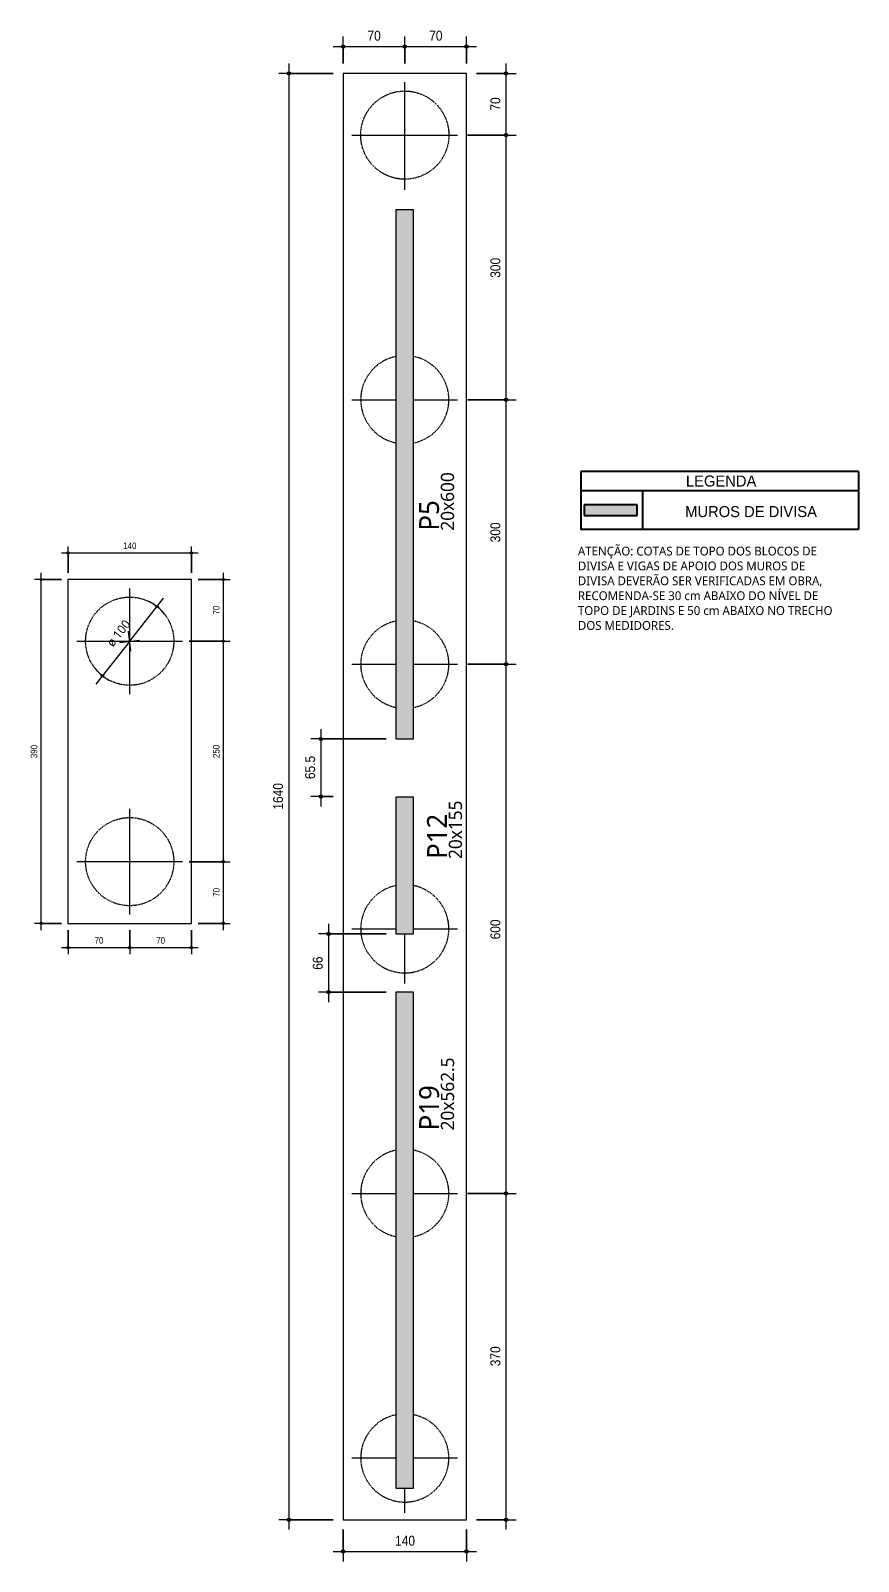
# Model space of a CAD drawing. Extents: x -2131 to 52870, y -3196 to 88043.
# Drawn here: x 48228 to 49167, y -825 to 910 of the extents above; entities that cross this region are included whole.
import ezdxf

# ---------------------------------------------------------------- set-up
doc = ezdxf.new("R2010")
doc.units = 0
doc.linetypes.add('Hidden', pattern=[0.714375, 0.47625, -0.238125])
doc.linetypes.add('Traço', pattern=[0.635, 0.3175, -0.3175])
for name, color, linetype, lineweight in [('A-ANNO-DIMS', 7, 'Continuous', 9), ('A-ANNO-DIMS-50', 7, 'Continuous', 9), ('A-ANNO-DIMS-75', 7, 'Continuous', 9), ('A-DETL-GENF', 7, 'Continuous', 18), ('A-DETL-THIN', 7, 'Continuous', 25), ('G-ANNO-TEXT', 7, 'Continuous', 9), ('S-FNDN', 7, 'Continuous', 25), ('S-FNDN-HDLN', 7, 'Traço', 18)]:
    doc.layers.add(name, color=color, linetype=linetype, lineweight=lineweight)
doc.layers.add('A-DETL', color=7, linetype='Continuous', lineweight=18, true_color=0x00a600)
doc.styles.add('Fira Sans', font='', dxfattribs={"width": 0.9, "height": 7.5})
doc.styles.add('Fira Sans_1', font='', dxfattribs={"height": 12.5})
doc.styles.add('Fira Sans_3', font='', dxfattribs={"width": 0.9, "height": 11.25})
doc.styles.add('Gadugi', font='gadugi.ttf', dxfattribs={"height": 15})
doc.styles.add('Gadugi_3', font='gadugi.ttf', dxfattribs={"height": 10})
doc.styles.add('Gadugi_6', font='gadugi.ttf', dxfattribs={"height": 22.5})
doc.styles.get('Fira Sans').set_extended_font_data('Fira Sans')
doc.styles.get('Fira Sans_1').set_extended_font_data('Fira Sans')
doc.styles.get('Fira Sans_3').set_extended_font_data('Fira Sans')
doc.dimstyles.new('PED_1_5mm_ESQ_1', dxfattribs={"dimscale": 30.48, "dimtxt": 10.229846, "dimasz": 0.328084, "dimexe": 0.246063, "dimexo": 0.246063, "dimgap": 0.049213, "dimtad": 1, "dimdec": 1, "dimrnd": 0.5, "dimdsep": 46, "dimtxsty": 'Fira Sans', "dimblk1": 'DOTSMALL', "dimblk2": 'DOTSMALL', "dimsah": 1, "dimcen": 0.09, "dimdle": 0.246063, "dimazin": 0, "dimtfac": 1, "dimtdec": 4, "dimtix": 1, "dimtmove": 0, "dimatfit": 3, "dimfxl": 1, "dimtvp": 1, "dimtolj": 1, "dimtzin": 0, "dimarcsym": 2})
doc.dimstyles.new('PED_1_5mm_ESQ_7', dxfattribs={"dimscale": 30.48, "dimtxt": 15.344768, "dimasz": 0.492126, "dimexe": 0.369094, "dimexo": 0.369094, "dimgap": 0.073819, "dimtad": 1, "dimdec": 1, "dimrnd": 0.5, "dimdsep": 46, "dimtxsty": 'Fira Sans_3', "dimblk1": 'DOTSMALL', "dimblk2": 'DOTSMALL', "dimsah": 1, "dimcen": 0.09, "dimdle": 0.369094, "dimazin": 0, "dimtfac": 1, "dimtdec": 4, "dimtix": 1, "dimtmove": 0, "dimatfit": 3, "dimfxl": 1, "dimtvp": 1, "dimtolj": 1, "dimtzin": 0, "dimarcsym": 2})
doc.dimstyles.new('PED_Diâmetro_-_2_5_mm_GADUGI', dxfattribs={"dimscale": 30.48, "dimtxt": 10.371623, "dimasz": 0.328084, "dimexe": 0.393701, "dimexo": 0, "dimgap": 0.246063, "dimtad": 1, "dimjust": 3, "dimrnd": 0.01, "dimdsep": 46, "dimtxsty": 'Gadugi_3', "dimblk1": 'DOTSMALL', "dimblk2": 'DOTSMALL', "dimsah": 1, "dimcen": 0.09, "dimdle": 0.393701, "dimazin": 0, "dimtfac": 1, "dimtdec": 4, "dimtix": 1, "dimtmove": 0, "dimatfit": 2, "dimfxl": 1, "dimtvp": 1, "dimtolj": 1, "dimtzin": 0, "dimarcsym": 2})

# ---------------------------------------------------------------- blocks, each defined once
blk = doc.blocks.new('PED_BLRET-2EST_R01_2019 - 390x140x190-3763700-DT09 - BL2100 _TERREO_')
at = {"layer": 'S-FNDN', "linetype": 'Hidden', "lineweight": 18}
for p, q in [((-130, 60), (-130, -60)), ((120, 60), (120, -60)), ((-190, 0), (-70, 0)), ((60, 0), (180, 0))]:
    blk.add_line(p, q, dxfattribs=at)
at = {"layer": 'S-FNDN-HDLN'}
for centre in [(-130, 0), (120, 0)]:
    blk.add_circle(centre, 50, dxfattribs=at)
blk = doc.blocks.new('PED_BLRET-6ESTLINEAR2_R01_2020 - 1640x140x235-3799182-DT09 - BL6100B_TERREO_')
at = {"layer": 'S-FNDN', "linetype": 'Hidden', "lineweight": 18}
for p, q in [((-755, 60), (-755, 10)), ((-455, 60), (-455, 10)), ((-455, 60), (-455, 10)), ((-155, 60), (-155, 10)), ((145, 60), (145, 10)), ((145, 60), (145, 10)), ((445, 60), (445, 10)), ((745, 60), (745, -60)), ((-817, 0), (-789.3, 0)), ((-217, 0), (-160.7, 0)), ((-755, -10), (-755, -60)), ((-455, -10), (-455, -60)), ((-455, -10), (-455, -60)), ((-155, -10), (-155, -60)), ((145, -10), (145, -60)), ((145, -10), (145, -60)), ((445, -10), (445, -60)), ((683, 0), (805, 0))]:
    blk.add_line(p, q, dxfattribs=at)
at = {"layer": 'S-FNDN-HDLN'}
blk.add_circle((745, 0), 50, dxfattribs=at)
for centre, start, end in [((-755, 0), 11.5687, 348.4313), ((-455, 0), 11.5687, 168.4313), ((-155, 0), 11.5687, 348.4313), ((145, 0), 11.5687, 168.4313), ((445, 0), 11.5687, 168.4313), ((-455, 0), 191.5687, 348.4313), ((145, 0), 191.5687, 348.4313), ((445, 0), 191.5687, 348.4313)]:
    blk.add_arc(centre, 50, start, end, dxfattribs=at)
blk = doc.blocks.new('DIMBLOCK700-DT09 - BL2100 _TERREO_')
at = {"layer": 'A-ANNO-DIMS-50', "transparency": 16777216}
h = blk.add_hatch(color=256, dxfattribs=at)
edge = h.paths.add_edge_path(flags=0)
edge.add_arc((48240, 288.1), 1.25, 0, 360)
h = blk.add_hatch(color=256, dxfattribs=at)
edge = h.paths.add_edge_path(flags=0)
edge.add_arc((48240, -101.9), 1.25, 0, 360)
for p, q in [((48240, -109.4), (48240, 295.6)), ((48262.9, 288.1), (48232.5, 288.1)), ((48240, 288.1), (48262.9, 288.1)), ((48262.9, -101.9), (48232.5, -101.9)), ((48240, -101.9), (48262.9, -101.9))]:
    blk.add_line(p, q, dxfattribs=at)
for centre in [(48240, 288.1), (48240, -101.9)]:
    blk.add_circle(centre, 1.25, dxfattribs=at)
at = {"layer": 'A-ANNO-DIMS-50', "color": 0, "transparency": 16777216, "insert": (48228.1, 85.4), "char_height": 7.5, "width": 18.414, "attachment_point": 1, "rotation": 90, "line_spacing_factor": 1.049215, "style": 'Fira Sans'}
blk.add_mtext('390', dxfattribs=at)
blk = doc.blocks.new('_DotSmall')
at = {"color": 0, "linetype": 'ByBlock', "const_width": 0.5}
blk.add_lwpolyline([(-0.0625, 0, 1), (0.0625, 0, 1)], format="xyb", close=True, dxfattribs=at)
blk = doc.blocks.new('DIMBLOCK701-DT09 - BL2100 _TERREO_')
at = {"layer": 'A-ANNO-DIMS-50', "transparency": 16777216}
h = blk.add_hatch(color=256, dxfattribs=at)
edge = h.paths.add_edge_path(flags=0)
edge.add_arc((48270.4, 318.1), 1.25, 0, 360)
h = blk.add_hatch(color=256, dxfattribs=at)
edge = h.paths.add_edge_path(flags=0)
edge.add_arc((48410.4, 318.1), 1.25, 0, 360)
for p, q in [((48262.9, 318.1), (48417.9, 318.1)), ((48270.4, 295.6), (48270.4, 325.6)), ((48270.4, 318.1), (48270.4, 295.6)), ((48410.4, 295.6), (48410.4, 325.6)), ((48410.4, 318.1), (48410.4, 295.6))]:
    blk.add_line(p, q, dxfattribs=at)
for centre in [(48270.4, 318.1), (48410.4, 318.1)]:
    blk.add_circle(centre, 1.25, dxfattribs=at)
at = {"layer": 'A-ANNO-DIMS-50', "color": 0, "transparency": 16777216, "insert": (48333, 330), "char_height": 7.5, "width": 17.627, "attachment_point": 1, "line_spacing_factor": 1.049215, "style": 'Fira Sans'}
blk.add_mtext('140', dxfattribs=at)
blk = doc.blocks.new('DIMBLOCK702-DT09 - BL2100 _TERREO_')
at = {"layer": 'A-ANNO-DIMS-50', "transparency": 16777216}
h = blk.add_hatch(color=256, dxfattribs=at)
edge = h.paths.add_edge_path(flags=0)
edge.add_arc((48270.4, -129.3), 1.25, 0, 360)
h = blk.add_hatch(color=256, dxfattribs=at)
edge = h.paths.add_edge_path(flags=0)
edge.add_arc((48340.4, -129.3), 1.25, 0, 360)
for p, q in [((48270.4, -109.4), (48270.4, -136.8)), ((48270.4, -129.3), (48270.4, -109.4)), ((48340.4, -109.4), (48340.4, -136.8)), ((48340.4, -129.3), (48340.4, -109.4)), ((48262.9, -129.3), (48340.4, -129.3))]:
    blk.add_line(p, q, dxfattribs=at)
for centre in [(48270.4, -129.3), (48340.4, -129.3)]:
    blk.add_circle(centre, 1.25, dxfattribs=at)
at = {"layer": 'A-ANNO-DIMS-50', "color": 0, "transparency": 16777216, "insert": (48300.5, -117.4), "char_height": 7.5, "width": 11.646, "attachment_point": 1, "line_spacing_factor": 1.049215, "style": 'Fira Sans'}
blk.add_mtext('70', dxfattribs=at)
blk = doc.blocks.new('DIMBLOCK703-DT09 - BL2100 _TERREO_')
at = {"layer": 'A-ANNO-DIMS-50', "transparency": 16777216}
h = blk.add_hatch(color=256, dxfattribs=at)
edge = h.paths.add_edge_path(flags=0)
edge.add_arc((48340.4, -129.3), 1.25, 0, 360)
h = blk.add_hatch(color=256, dxfattribs=at)
edge = h.paths.add_edge_path(flags=0)
edge.add_arc((48410.4, -129.3), 1.25, 0, 360)
for p, q in [((48340.4, -109.4), (48340.4, -136.8)), ((48340.4, -129.3), (48340.4, -109.4)), ((48410.4, -109.4), (48410.4, -136.8)), ((48410.4, -129.3), (48410.4, -109.4)), ((48340.4, -129.3), (48417.9, -129.3))]:
    blk.add_line(p, q, dxfattribs=at)
for centre in [(48340.4, -129.3), (48410.4, -129.3)]:
    blk.add_circle(centre, 1.25, dxfattribs=at)
at = {"layer": 'A-ANNO-DIMS-50', "color": 0, "transparency": 16777216, "insert": (48370.5, -117.4), "char_height": 7.5, "width": 11.646, "attachment_point": 1, "line_spacing_factor": 1.049215, "style": 'Fira Sans'}
blk.add_mtext('70', dxfattribs=at)
blk = doc.blocks.new('DIMBLOCK704-DT09 - BL2100 _TERREO_')
at = {"layer": 'A-ANNO-DIMS-50', "transparency": 16777216}
h = blk.add_hatch(color=256, dxfattribs=at)
edge = h.paths.add_edge_path(flags=0)
edge.add_arc((48446.7, -31.9), 1.25, 0, 360)
h = blk.add_hatch(color=256, dxfattribs=at)
edge = h.paths.add_edge_path(flags=0)
edge.add_arc((48446.7, -101.9), 1.25, 0, 360)
for p, q in [((48407.9, -31.9), (48454.2, -31.9)), ((48446.7, -31.9), (48407.9, -31.9)), ((48446.7, -109.4), (48446.7, -31.9)), ((48417.9, -101.9), (48454.2, -101.9)), ((48446.7, -101.9), (48417.9, -101.9))]:
    blk.add_line(p, q, dxfattribs=at)
for centre in [(48446.7, -31.9), (48446.7, -101.9)]:
    blk.add_circle(centre, 1.25, dxfattribs=at)
at = {"layer": 'A-ANNO-DIMS-50', "color": 0, "transparency": 16777216, "insert": (48434.8, -71.7), "char_height": 7.5, "width": 11.646, "attachment_point": 1, "rotation": 90, "line_spacing_factor": 1.049215, "style": 'Fira Sans'}
blk.add_mtext('70', dxfattribs=at)
blk = doc.blocks.new('DIMBLOCK705-DT09 - BL2100 _TERREO_')
at = {"layer": 'A-ANNO-DIMS-50', "transparency": 16777216}
h = blk.add_hatch(color=256, dxfattribs=at)
edge = h.paths.add_edge_path(flags=0)
edge.add_arc((48446.7, 218.1), 1.25, 0, 360)
h = blk.add_hatch(color=256, dxfattribs=at)
edge = h.paths.add_edge_path(flags=0)
edge.add_arc((48446.7, -31.9), 1.25, 0, 360)
for p, q in [((48407.9, 218.1), (48454.2, 218.1)), ((48446.7, 218.1), (48407.9, 218.1)), ((48446.7, -31.9), (48446.7, 218.1)), ((48407.9, -31.9), (48454.2, -31.9)), ((48446.7, -31.9), (48407.9, -31.9))]:
    blk.add_line(p, q, dxfattribs=at)
for centre in [(48446.7, 218.1), (48446.7, -31.9)]:
    blk.add_circle(centre, 1.25, dxfattribs=at)
at = {"layer": 'A-ANNO-DIMS-50', "color": 0, "transparency": 16777216, "insert": (48434.8, 85.6), "char_height": 7.5, "width": 17.942, "attachment_point": 1, "rotation": 90, "line_spacing_factor": 1.049215, "style": 'Fira Sans'}
blk.add_mtext('250', dxfattribs=at)
blk = doc.blocks.new('DIMBLOCK706-DT09 - BL2100 _TERREO_')
at = {"layer": 'A-ANNO-DIMS-50', "transparency": 16777216}
h = blk.add_hatch(color=256, dxfattribs=at)
edge = h.paths.add_edge_path(flags=0)
edge.add_arc((48446.7, 288.1), 1.25, 0, 360)
h = blk.add_hatch(color=256, dxfattribs=at)
edge = h.paths.add_edge_path(flags=0)
edge.add_arc((48446.7, 218.1), 1.25, 0, 360)
for p, q in [((48446.7, 218.1), (48446.7, 295.6)), ((48417.9, 288.1), (48454.2, 288.1)), ((48446.7, 288.1), (48417.9, 288.1)), ((48407.9, 218.1), (48454.2, 218.1)), ((48446.7, 218.1), (48407.9, 218.1))]:
    blk.add_line(p, q, dxfattribs=at)
for centre in [(48446.7, 288.1), (48446.7, 218.1)]:
    blk.add_circle(centre, 1.25, dxfattribs=at)
at = {"layer": 'A-ANNO-DIMS-50', "color": 0, "transparency": 16777216, "insert": (48434.8, 248.3), "char_height": 7.5, "width": 11.646, "attachment_point": 1, "rotation": 90, "line_spacing_factor": 1.049215, "style": 'Fira Sans'}
blk.add_mtext('70', dxfattribs=at)
blk = doc.blocks.new('DIMBLOCK707-DT09 - BL2100 _TERREO_')
at = {"layer": 'A-ANNO-DIMS-50', "transparency": 16777216}
h = blk.add_hatch(color=256, dxfattribs=at)
edge = h.paths.add_edge_path(flags=0)
edge.add_arc((48371.4, 257.3), 1.25, 0, 360)
h = blk.add_hatch(color=256, dxfattribs=at)
edge = h.paths.add_edge_path(flags=0)
edge.add_arc((48309.3, 178.9), 1.25, 0, 360)
for p, q in [((48340.4, 218.1), (48378.8, 266.7)), ((48341.7, 206.9), (48339.1, 229.4)), ((48340.4, 218.1), (48301.9, 169.5)), ((48329.1, 216.8), (48351.6, 219.4))]:
    blk.add_line(p, q, dxfattribs=at)
for centre in [(48371.4, 257.3), (48309.3, 178.9)]:
    blk.add_circle(centre, 1.25, dxfattribs=at)
for start, end in [(37.8972, 65.3992), (217.8972, 245.3992)]:
    blk.add_arc((48340.4, 218.1), 50, start, end, dxfattribs=at)
at = {"layer": 'A-ANNO-DIMS-50', "color": 0, "transparency": 16777216, "insert": (48313.3, 217.1), "char_height": 10, "width": 42.235, "attachment_point": 1, "rotation": 51.6482, "line_spacing_factor": 1.02016, "style": 'Gadugi_3'}
blk.add_mtext('ø 100', dxfattribs=at)
blk = doc.blocks.new('DIMBLOCK708-DT09 - BL6100B_TERREO_')
at = {"layer": 'A-ANNO-DIMS-75', "transparency": 16777216}
h = blk.add_hatch(color=256, dxfattribs=at)
edge = h.paths.add_edge_path(flags=0)
edge.add_arc((48767.3, -408.1), 1.88, 0, 360)
h = blk.add_hatch(color=256, dxfattribs=at)
edge = h.paths.add_edge_path(flags=0)
edge.add_arc((48767.3, -778.1), 1.88, 0, 360)
for p, q in [((48723.6, -408.1), (48778.6, -408.1)), ((48767.3, -408.1), (48723.6, -408.1)), ((48767.3, -789.3), (48767.3, -408.1)), ((48733.6, -778.1), (48778.6, -778.1)), ((48767.3, -778.1), (48733.6, -778.1))]:
    blk.add_line(p, q, dxfattribs=at)
for centre in [(48767.3, -408.1), (48767.3, -778.1)]:
    blk.add_circle(centre, 1.88, dxfattribs=at)
at = {"layer": 'A-ANNO-DIMS-75', "color": 0, "transparency": 16777216, "insert": (48749.5, -604), "char_height": 11.25, "width": 26.204, "attachment_point": 1, "rotation": 90, "line_spacing_factor": 1.049215, "style": 'Fira Sans_3'}
blk.add_mtext('370', dxfattribs=at)
blk = doc.blocks.new('DIMBLOCK709-DT09 - BL6100B_TERREO_')
at = {"layer": 'A-ANNO-DIMS-75', "transparency": 16777216}
h = blk.add_hatch(color=256, dxfattribs=at)
edge = h.paths.add_edge_path(flags=0)
edge.add_arc((48767.3, 191.9), 1.88, 0, 360)
h = blk.add_hatch(color=256, dxfattribs=at)
edge = h.paths.add_edge_path(flags=0)
edge.add_arc((48767.3, -408.1), 1.88, 0, 360)
for p, q in [((48723.6, 191.9), (48778.6, 191.9)), ((48767.3, 191.9), (48723.6, 191.9)), ((48767.3, -408.1), (48767.3, 191.9)), ((48723.6, -408.1), (48778.6, -408.1)), ((48767.3, -408.1), (48723.6, -408.1))]:
    blk.add_line(p, q, dxfattribs=at)
for centre in [(48767.3, 191.9), (48767.3, -408.1)]:
    blk.add_circle(centre, 1.88, dxfattribs=at)
at = {"layer": 'A-ANNO-DIMS-75', "color": 0, "transparency": 16777216, "insert": (48749.5, -120), "char_height": 11.25, "width": 28.565, "attachment_point": 1, "rotation": 90, "line_spacing_factor": 1.049215, "style": 'Fira Sans_3'}
blk.add_mtext('600', dxfattribs=at)
blk = doc.blocks.new('DIMBLOCK710-DT09 - BL6100B_TERREO_')
at = {"layer": 'A-ANNO-DIMS-75', "transparency": 16777216}
h = blk.add_hatch(color=256, dxfattribs=at)
edge = h.paths.add_edge_path(flags=0)
edge.add_arc((48767.3, 491.9), 1.88, 0, 360)
h = blk.add_hatch(color=256, dxfattribs=at)
edge = h.paths.add_edge_path(flags=0)
edge.add_arc((48767.3, 191.9), 1.88, 0, 360)
for p, q in [((48723.6, 491.9), (48778.6, 491.9)), ((48767.3, 491.9), (48723.6, 491.9)), ((48767.3, 191.9), (48767.3, 491.9)), ((48723.6, 191.9), (48778.6, 191.9)), ((48767.3, 191.9), (48723.6, 191.9))]:
    blk.add_line(p, q, dxfattribs=at)
for centre in [(48767.3, 491.9), (48767.3, 191.9)]:
    blk.add_circle(centre, 1.88, dxfattribs=at)
at = {"layer": 'A-ANNO-DIMS-75', "color": 0, "transparency": 16777216, "insert": (48749.5, 330.2), "char_height": 11.25, "width": 28.093, "attachment_point": 1, "rotation": 90, "line_spacing_factor": 1.049215, "style": 'Fira Sans_3'}
blk.add_mtext('300', dxfattribs=at)
blk = doc.blocks.new('DIMBLOCK711-DT09 - BL6100B_TERREO_')
at = {"layer": 'A-ANNO-DIMS-75', "transparency": 16777216}
h = blk.add_hatch(color=256, dxfattribs=at)
edge = h.paths.add_edge_path(flags=0)
edge.add_arc((48767.3, 791.9), 1.88, 0, 360)
h = blk.add_hatch(color=256, dxfattribs=at)
edge = h.paths.add_edge_path(flags=0)
edge.add_arc((48767.3, 491.9), 1.88, 0, 360)
for p, q in [((48723.6, 791.9), (48778.6, 791.9)), ((48767.3, 791.9), (48723.6, 791.9)), ((48767.3, 491.9), (48767.3, 791.9)), ((48723.6, 491.9), (48778.6, 491.9)), ((48767.3, 491.9), (48723.6, 491.9))]:
    blk.add_line(p, q, dxfattribs=at)
for centre in [(48767.3, 791.9), (48767.3, 491.9)]:
    blk.add_circle(centre, 1.88, dxfattribs=at)
at = {"layer": 'A-ANNO-DIMS-75', "color": 0, "transparency": 16777216, "insert": (48749.5, 630.2), "char_height": 11.25, "width": 28.093, "attachment_point": 1, "rotation": 90, "line_spacing_factor": 1.049215, "style": 'Fira Sans_3'}
blk.add_mtext('300', dxfattribs=at)
blk = doc.blocks.new('DIMBLOCK712-DT09 - BL6100B_TERREO_')
at = {"layer": 'A-ANNO-DIMS-75', "transparency": 16777216}
h = blk.add_hatch(color=256, dxfattribs=at)
edge = h.paths.add_edge_path(flags=0)
edge.add_arc((48767.3, 861.9), 1.87, 0, 360)
h = blk.add_hatch(color=256, dxfattribs=at)
edge = h.paths.add_edge_path(flags=0)
edge.add_arc((48767.3, 791.9), 1.88, 0, 360)
for p, q in [((48767.3, 791.9), (48767.3, 873.2)), ((48733.6, 861.9), (48778.6, 861.9)), ((48767.3, 861.9), (48733.6, 861.9)), ((48723.6, 791.9), (48778.6, 791.9)), ((48767.3, 791.9), (48723.6, 791.9))]:
    blk.add_line(p, q, dxfattribs=at)
for centre, radius in [((48767.3, 861.9), 1.87), ((48767.3, 791.9), 1.88)]:
    blk.add_circle(centre, radius, dxfattribs=at)
at = {"layer": 'A-ANNO-DIMS-75', "color": 0, "transparency": 16777216, "insert": (48749.5, 819.7), "char_height": 11.25, "width": 17.469, "attachment_point": 1, "rotation": 90, "line_spacing_factor": 1.049215, "style": 'Fira Sans_3'}
blk.add_mtext('70', dxfattribs=at)
blk = doc.blocks.new('DIMBLOCK713-DT09 - BL6100B_TERREO_')
at = {"layer": 'A-ANNO-DIMS-75', "transparency": 16777216}
h = blk.add_hatch(color=256, dxfattribs=at)
edge = h.paths.add_edge_path(flags=0)
edge.add_arc((48565.9, -113.8), 1.88, 0, 360)
h = blk.add_hatch(color=256, dxfattribs=at)
edge = h.paths.add_edge_path(flags=0)
edge.add_arc((48565.9, -179.8), 1.88, 0, 360)
for p, q in [((48565.9, -102.5), (48565.9, -191.1)), ((48631.1, -113.8), (48554.6, -113.8)), ((48565.9, -113.8), (48631.1, -113.8)), ((48631.1, -179.8), (48554.6, -179.8)), ((48565.9, -179.8), (48631.1, -179.8))]:
    blk.add_line(p, q, dxfattribs=at)
for centre in [(48565.9, -113.8), (48565.9, -179.8)]:
    blk.add_circle(centre, 1.88, dxfattribs=at)
at = {"layer": 'A-ANNO-DIMS-75', "color": 0, "transparency": 16777216, "insert": (48548, -154.5), "char_height": 11.25, "width": 18.414, "attachment_point": 1, "rotation": 90, "line_spacing_factor": 1.049215, "style": 'Fira Sans_3'}
blk.add_mtext('66', dxfattribs=at)
blk = doc.blocks.new('DIMBLOCK714-DT09 - BL6100B_TERREO_')
at = {"layer": 'A-ANNO-DIMS-75', "transparency": 16777216}
h = blk.add_hatch(color=256, dxfattribs=at)
edge = h.paths.add_edge_path(flags=0)
edge.add_arc((48557.2, 107.2), 1.88, 0, 360)
h = blk.add_hatch(color=256, dxfattribs=at)
edge = h.paths.add_edge_path(flags=0)
edge.add_arc((48557.2, 41.9), 1.88, 0, 360)
for p, q in [((48631.1, 107.2), (48545.9, 107.2)), ((48557.2, 118.5), (48557.2, 30.7)), ((48557.2, 107.2), (48631.1, 107.2)), ((48571.1, 41.9), (48545.9, 41.9)), ((48557.2, 41.9), (48571.1, 41.9))]:
    blk.add_line(p, q, dxfattribs=at)
for centre in [(48557.2, 107.2), (48557.2, 41.9)]:
    blk.add_circle(centre, 1.88, dxfattribs=at)
at = {"layer": 'A-ANNO-DIMS-75', "color": 0, "transparency": 16777216, "insert": (48539.4, 61.7), "char_height": 11.25, "width": 30.926, "attachment_point": 1, "rotation": 90, "line_spacing_factor": 1.049215, "style": 'Fira Sans_3'}
blk.add_mtext('65.5', dxfattribs=at)
blk = doc.blocks.new('DIMBLOCK715-DT09 - BL6100B_TERREO_')
at = {"layer": 'A-ANNO-DIMS-75', "transparency": 16777216}
h = blk.add_hatch(color=256, dxfattribs=at)
edge = h.paths.add_edge_path(flags=0)
edge.add_arc((48582.4, 892.4), 1.88, 0, 360)
h = blk.add_hatch(color=256, dxfattribs=at)
edge = h.paths.add_edge_path(flags=0)
edge.add_arc((48652.4, 892.4), 1.88, 0, 360)
for p, q in [((48582.4, 873.2), (48582.4, 903.7)), ((48652.4, 873.2), (48652.4, 903.7)), ((48571.1, 892.4), (48652.4, 892.4)), ((48582.4, 892.4), (48582.4, 873.2)), ((48652.4, 892.4), (48652.4, 873.2))]:
    blk.add_line(p, q, dxfattribs=at)
for centre in [(48582.4, 892.4), (48652.4, 892.4)]:
    blk.add_circle(centre, 1.88, dxfattribs=at)
at = {"layer": 'A-ANNO-DIMS-75', "color": 0, "transparency": 16777216, "insert": (48610.1, 910.3), "char_height": 11.25, "width": 17.469, "attachment_point": 1, "rotation": 360, "line_spacing_factor": 1.049215, "style": 'Fira Sans_3'}
blk.add_mtext('70', dxfattribs=at)
blk = doc.blocks.new('DIMBLOCK716-DT09 - BL6100B_TERREO_')
at = {"layer": 'A-ANNO-DIMS-75', "transparency": 16777216}
h = blk.add_hatch(color=256, dxfattribs=at)
edge = h.paths.add_edge_path(flags=0)
edge.add_arc((48652.4, 892.4), 1.88, 0, 360)
h = blk.add_hatch(color=256, dxfattribs=at)
edge = h.paths.add_edge_path(flags=0)
edge.add_arc((48722.4, 892.4), 1.88, 0, 360)
for p, q in [((48652.4, 873.2), (48652.4, 903.7)), ((48722.4, 873.2), (48722.4, 903.7)), ((48652.4, 892.4), (48733.6, 892.4)), ((48652.4, 892.4), (48652.4, 873.2)), ((48722.4, 892.4), (48722.4, 873.2))]:
    blk.add_line(p, q, dxfattribs=at)
for centre in [(48652.4, 892.4), (48722.4, 892.4)]:
    blk.add_circle(centre, 1.88, dxfattribs=at)
at = {"layer": 'A-ANNO-DIMS-75', "color": 0, "transparency": 16777216, "insert": (48680.1, 910.3), "char_height": 11.25, "width": 17.469, "attachment_point": 1, "rotation": 360, "line_spacing_factor": 1.049215, "style": 'Fira Sans_3'}
blk.add_mtext('70', dxfattribs=at)
blk = doc.blocks.new('DIMBLOCK717-DT09 - BL6100B_TERREO_')
at = {"layer": 'A-ANNO-DIMS-75', "transparency": 16777216}
h = blk.add_hatch(color=256, dxfattribs=at)
edge = h.paths.add_edge_path(flags=0)
edge.add_arc((48520.9, 861.9), 1.88, 0, 360)
h = blk.add_hatch(color=256, dxfattribs=at)
edge = h.paths.add_edge_path(flags=0)
edge.add_arc((48520.9, -778.1), 1.87, 0, 360)
for p, q in [((48520.9, 873.2), (48520.9, -789.3)), ((48571.1, 861.9), (48509.6, 861.9)), ((48520.9, 861.9), (48571.1, 861.9)), ((48571.1, -778.1), (48509.6, -778.1)), ((48520.9, -778.1), (48571.1, -778.1))]:
    blk.add_line(p, q, dxfattribs=at)
for centre, radius in [((48520.9, 861.9), 1.88), ((48520.9, -778.1), 1.87)]:
    blk.add_circle(centre, radius, dxfattribs=at)
at = {"layer": 'A-ANNO-DIMS-75', "color": 0, "transparency": 16777216, "insert": (48503, 27.1), "char_height": 11.25, "width": 35.647, "attachment_point": 1, "rotation": 90, "line_spacing_factor": 1.049215, "style": 'Fira Sans_3'}
blk.add_mtext('1640', dxfattribs=at)
blk = doc.blocks.new('DIMBLOCK718-DT09 - BL6100B_TERREO_')
at = {"layer": 'A-ANNO-DIMS-75', "transparency": 16777216}
h = blk.add_hatch(color=256, dxfattribs=at)
edge = h.paths.add_edge_path(flags=0)
edge.add_arc((48582.4, -814), 1.88, 0, 360)
h = blk.add_hatch(color=256, dxfattribs=at)
edge = h.paths.add_edge_path(flags=0)
edge.add_arc((48722.4, -814), 1.88, 0, 360)
for p, q in [((48582.4, -789.3), (48582.4, -825.3)), ((48582.4, -814), (48582.4, -789.3)), ((48722.4, -789.3), (48722.4, -825.3)), ((48722.4, -814), (48722.4, -789.3)), ((48571.1, -814), (48733.6, -814))]:
    blk.add_line(p, q, dxfattribs=at)
for centre in [(48582.4, -814), (48722.4, -814)]:
    blk.add_circle(centre, 1.88, dxfattribs=at)
at = {"layer": 'A-ANNO-DIMS-75', "color": 0, "transparency": 16777216, "insert": (48641.4, -796.2), "char_height": 11.25, "width": 26.44, "attachment_point": 1, "rotation": 360, "line_spacing_factor": 1.049215, "style": 'Fira Sans_3'}
blk.add_mtext('140', dxfattribs=at)

msp = doc.modelspace()

# ---------------------------------------------------------------- hatches: boundary and pattern name
at = {"layer": 'A-DETL-GENF', "true_color": 0x808080}
h = msp.add_hatch(color=8, dxfattribs=at)
h.paths.add_polyline_path([(48662.396, -742.381), (48662.396, -179.849), (48642.396, -179.849), (48642.396, -742.381)], flags=0)
h.paths.add_polyline_path([(48642.396, -113.781), (48662.396, -113.781), (48662.396, 41.101), (48642.396, 41.101)], flags=0)
h.paths.add_polyline_path([(48662.396, 107.201), (48662.396, 707.119), (48642.396, 707.119), (48642.396, 107.201)], flags=0)
at = {"layer": 'A-DETL-GENF', "true_color": 0x800080}
msp.add_hatch(color=216, dxfattribs=at).paths.add_polyline_path([(48915.913, 360.658), (48915.913, 372.658), (48855.913, 372.658), (48855.913, 360.658)], flags=0)

# ---------------------------------------------------------------- linework, layer by layer
at = {"layer": 'A-DETL', "color": 7}
for p, q in [((48662.396, 707.119), (48642.396, 707.119)), ((48642.396, 707.119), (48642.396, 107.201)), ((48662.396, 107.201), (48662.396, 707.119)), ((48642.396, 107.201), (48662.396, 107.201)), ((48662.396, 41.101), (48642.396, 41.101)), ((48642.396, 41.101), (48642.396, -113.781)), ((48662.396, -113.781), (48662.396, 41.101)), ((48642.396, -113.781), (48662.396, -113.781)), ((48662.396, -179.849), (48642.396, -179.849)), ((48642.396, -179.849), (48642.396, -742.381)), ((48662.396, -742.381), (48662.396, -179.849)), ((48642.396, -742.381), (48662.396, -742.381))]:
    msp.add_line(p, q, dxfattribs=at)
at = {"layer": 'A-DETL-THIN'}
for p, q in [((49166.913, 410.658), (48851.913, 410.658)), ((48851.913, 410.658), (48851.913, 344.658)), ((49166.913, 410.658), (49166.913, 344.658)), ((49166.913, 388.658), (48851.913, 388.658)), ((48921.913, 388.658), (48921.913, 344.658)), ((48915.913, 372.658), (48855.913, 372.658)), ((48855.913, 372.658), (48855.913, 360.658)), ((48915.913, 360.658), (48915.913, 372.658)), ((48855.913, 360.658), (48915.913, 360.658)), ((49166.913, 344.658), (48851.913, 344.658))]:
    msp.add_line(p, q, dxfattribs=at)
at = {"layer": 'S-FNDN', "lineweight": 18}
for p, q in [((48582.396, 861.943), (48582.396, -778.057)), ((48722.396, 861.943), (48582.396, 861.943)), ((48722.396, -778.057), (48722.396, 861.943)), ((48270.374, 288.119), (48270.374, -101.881)), ((48410.374, 288.119), (48270.374, 288.119)), ((48410.374, -101.881), (48410.374, 288.119)), ((48270.374, -101.881), (48410.374, -101.881)), ((48582.396, -778.057), (48722.396, -778.057))]:
    msp.add_line(p, q, dxfattribs=at)

# ---------------------------------------------------------------- block references
at = {"layer": 'S-FNDN', "linetype": 'Hidden', "lineweight": 18}
for name, p, rotation in [('PED_BLRET-6ESTLINEAR2_R01_2020 - 1640x140x235-3799182-DT09 - BL6100B_TERREO_', (48652.396, 46.943), 89.99999945828989), ('PED_BLRET-2EST_R01_2019 - 390x140x190-3763700-DT09 - BL2100 _TERREO_', (48340.374, 98.119), 89.99999999999984)]:
    msp.add_blockref(name, p, dxfattribs=dict(at, rotation=rotation))

# ---------------------------------------------------------------- texts
at = {"layer": 'G-ANNO-TEXT', "attachment_point": 1, "rotation": 90}
for s, insert, char_height, width, style in [('20x600', (48693.311, 343.419), 15, 81.17086, 'Gadugi'), ('P5', (48668.662, 343.419), 22.5, 42.68986, 'Gadugi_6'), ('20x155', (48702.307, -28.84), 15, 81.17086, 'Gadugi'), ('P12', (48677.658, -28.84), 22.5, 63.73416, 'Gadugi_6'), ('20x562.5', (48693.311, -336.581), 15, 100.41136, 'Gadugi'), ('P19', (48668.662, -336.581), 22.5, 63.73416, 'Gadugi_6')]:
    msp.add_mtext(s, dxfattribs=dict(at, insert=insert, char_height=char_height, width=width, style=style))
at = {"layer": 'G-ANNO-TEXT', "attachment_point": 1}
for s, insert, char_height, width, style in [('LEGENDA', (48971.316, 405.96), 12.5, 91.79322, 'Fira Sans_1'), ('MUROS DE DIVISA', (48970.392, 371.317), 12.5, 178.37547, 'Fira Sans_1'), ('ATENÇÃO: COTAS DE TOPO DOS BLOCOS DE ', (48848.742, 325.295), 10, 351.53997, 'Gadugi_3'), ('DIVISA E VIGAS DE APOIO DOS MUROS DE ', (48848.742, 308.428), 10, 333.90284, 'Gadugi_3'), ('DIVISA DEVERÃO SER VERIFICADAS EM OBRA, ', (48848.742, 291.561), 10, 358.75516, 'Gadugi_3'), ('RECOMENDA-SE 30 cm ABAIXO DO NÍVEL DE ', (48848.742, 274.693), 10, 353.54419, 'Gadugi_3'), ('TOPO DE JARDINS E 50 cm ABAIXO NO TRECHO ', (48848.742, 257.826), 10, 374.78891, 'Gadugi_3'), ('DOS MEDIDORES.', (48848.742, 240.959), 10, 136.68772, 'Gadugi_3')]:
    msp.add_mtext(s, dxfattribs=dict(at, insert=insert, char_height=char_height, width=width, style=style))

# ---------------------------------------------------------------- dimensions: what is measured, and where the dimension line sits
at = {"layer": 'A-ANNO-DIMS'}
for base, p1, p2, angle, dimstyle, override, picture, middle in [((48652.396, 892.426), (48582.396, 861.943), (48652.396, 861.943), 359.999999, 'PED_1_5mm_ESQ_7', {"dimpost": '<>', "dimfxl": 70}, 'DIMBLOCK715-DT09 - BL6100B_TERREO_', (48617.396, 900.399)), ((48722.396, 892.426), (48652.396, 861.943), (48722.396, 861.943), 359.999999, 'PED_1_5mm_ESQ_7', {"dimpost": '<>', "dimfxl": 70}, 'DIMBLOCK716-DT09 - BL6100B_TERREO_', (48687.396, 900.399)), ((48520.867, -778.057), (48582.396, 861.943), (48582.396, -778.057), 89.999999, 'PED_1_5mm_ESQ_7', {"dimpost": '<>', "dimfxl": 1640}, 'DIMBLOCK717-DT09 - BL6100B_TERREO_', (48512.894, 41.943)), ((48767.326, 861.943), (48712.396, 791.943), (48722.396, 861.943), 89.999999, 'PED_1_5mm_ESQ_7', {"dimpost": '<>', "dimfxl": 70.710678}, 'DIMBLOCK712-DT09 - BL6100B_TERREO_', (48759.353, 826.943)), ((48767.326, 791.943), (48712.396, 491.943), (48712.396, 791.943), 89.999999, 'PED_1_5mm_ESQ_7', {"dimpost": '<>', "dimfxl": 300}, 'DIMBLOCK711-DT09 - BL6100B_TERREO_', (48759.353, 641.943)), ((48767.326, 491.943), (48712.396, 191.943), (48712.396, 491.943), 89.999999, 'PED_1_5mm_ESQ_7', {"dimpost": '<>', "dimfxl": 300}, 'DIMBLOCK710-DT09 - BL6100B_TERREO_', (48759.353, 341.943)), ((48239.968, 288.119), (48270.374, -101.881), (48270.374, 288.119), 90, 'PED_1_5mm_ESQ_1', {"dimpost": '<>', "dimfxl": 390}, 'DIMBLOCK700-DT09 - BL2100 _TERREO_', (48234.598, 93.119)), ((48446.653, 288.119), (48400.374, 218.119), (48410.374, 288.119), 90, 'PED_1_5mm_ESQ_1', {"dimpost": '<>', "dimfxl": 70.710678}, 'DIMBLOCK706-DT09 - BL2100 _TERREO_', (48441.338, 253.119)), ((48446.653, 218.119), (48400.374, -31.881), (48400.374, 218.119), 90, 'PED_1_5mm_ESQ_1', {"dimpost": '<>', "dimfxl": 250}, 'DIMBLOCK705-DT09 - BL2100 _TERREO_', (48441.338, 93.119)), ((48767.326, 191.943), (48712.396, -408.057), (48712.396, 191.943), 89.999999, 'PED_1_5mm_ESQ_7', {"dimpost": '<>', "dimfxl": 600}, 'DIMBLOCK709-DT09 - BL6100B_TERREO_', (48759.353, -108.057)), ((48557.18, 41.943), (48642.396, 107.201), (48582.396, 41.943), 90, 'PED_1_5mm_ESQ_7', {"dimpost": '<>', "dimfxl": 88.648633}, 'DIMBLOCK714-DT09 - BL6100B_TERREO_', (48549.207, 74.572)), ((48446.653, -31.881), (48410.374, -101.881), (48400.374, -31.881), 90, 'PED_1_5mm_ESQ_1', {"dimpost": '<>', "dimfxl": 70.710678}, 'DIMBLOCK704-DT09 - BL2100 _TERREO_', (48441.338, -66.881)), ((48565.867, -179.849), (48642.396, -113.781), (48642.396, -179.849), 90, 'PED_1_5mm_ESQ_7', {"dimpost": '<>', "dimfxl": 66.068729}, 'DIMBLOCK713-DT09 - BL6100B_TERREO_', (48557.894, -146.815)), ((48767.326, -408.057), (48722.396, -778.057), (48712.396, -408.057), 89.999999, 'PED_1_5mm_ESQ_7', {"dimpost": '<>', "dimfxl": 370.13511}, 'DIMBLOCK708-DT09 - BL6100B_TERREO_', (48759.353, -593.057)), ((48722.396, -814.045), (48582.396, -778.057), (48722.396, -778.057), 359.999999, 'PED_1_5mm_ESQ_7', {"dimpost": '<>', "dimfxl": 140}, 'DIMBLOCK718-DT09 - BL6100B_TERREO_', (48652.396, -806.072))]:
    dim = msp.add_linear_dim(base=base, p1=p1, p2=p2, angle=angle, dimstyle=dimstyle, override=override, dxfattribs=at)
    dim.commit()
    dim.dimension.update_dxf_attribs({"geometry": picture, "text_midpoint": middle})
for base, p1, p2, override, picture, middle in [((48410.374, 318.096), (48270.374, 288.119), (48410.374, 288.119), {"dimpost": '<>', "dimfxl": 140}, 'DIMBLOCK701-DT09 - BL2100 _TERREO_', (48340.374, 323.412)), ((48340.374, -129.331), (48270.374, -101.881), (48340.374, -101.881), {"dimpost": '<>', "dimfxl": 70}, 'DIMBLOCK702-DT09 - BL2100 _TERREO_', (48305.374, -124.016)), ((48410.374, -129.331), (48340.374, -101.881), (48410.374, -101.881), {"dimpost": '<>', "dimfxl": 70}, 'DIMBLOCK703-DT09 - BL2100 _TERREO_', (48375.374, -124.016))]:
    dim = msp.add_linear_dim(base=base, p1=p1, p2=p2, dimstyle='PED_1_5mm_ESQ_1', override=override, dxfattribs=at)
    dim.commit()
    dim.dimension.update_dxf_attribs({"geometry": picture, "text_midpoint": middle})
dim = msp.add_diameter_dim_2p(p1=(48371.398, 257.33), p2=(48309.349, 178.908), dimstyle='PED_Diâmetro_-_2_5_mm_GADUGI', override={"dimpost": 'ø<>'}, dxfattribs=at)
dim.commit()
dim.dimension.update_dxf_attribs({"geometry": 'DIMBLOCK707-DT09 - BL2100 _TERREO_', "text_midpoint": (48330.259, 226.122)})

doc.saveas('drawing.dxf')
